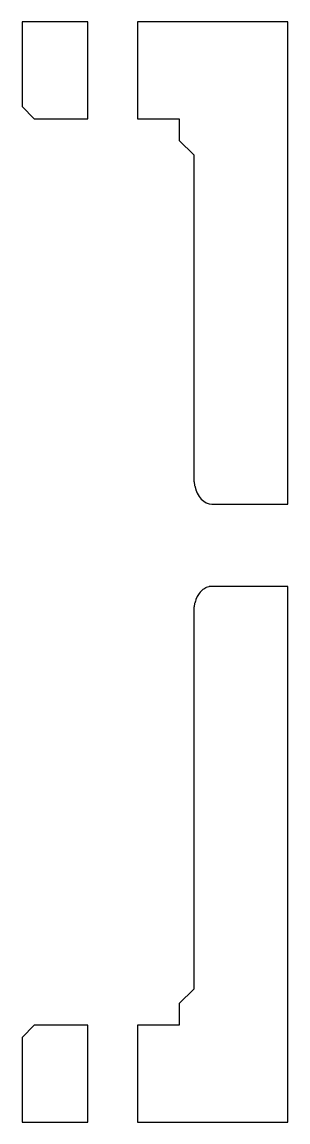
# Model space of a CAD drawing. Header units: metres. Extents: x 0 to 47.5, y 0 to 45.5.
# Drawn here: x 0 to 11, y 0 to 45.5 of the extents above.
import ezdxf

# ---------------------------------------------------------------- set-up
doc = ezdxf.new("R2010")
doc.units = ezdxf.units.M

msp = doc.modelspace()

# ---------------------------------------------------------------- linework, layer by layer
for p, q in [((2.72671, 45.5), (0, 45.5)), ((0, 45.5), (0, 42)), ((2.72671, 41.5), (2.72671, 45.5)), ((11, 45.5), (4.77996, 45.5)), ((4.77996, 45.5), (4.77996, 41.5)), ((11, 25.5538), (11, 45.5)), ((0, 42), (0.5, 41.5)), ((0.5, 41.5), (2.72671, 41.5)), ((4.77996, 41.5), (6.5, 41.5)), ((6.5, 41.5), (6.5, 40.6041)), ((6.5, 40.6041), (7.10409, 40)), ((7.10409, 40), (7.10409, 26.6527)), ((7.10409, 26.6527), (7.1127, 26.4925)), ((7.1127, 26.4925), (7.11332, 26.481)), ((7.11332, 26.481), (7.13929, 26.3227)), ((7.13929, 26.3227), (7.14079, 26.3135)), ((7.14079, 26.3135), (7.18389, 26.1613)), ((7.18389, 26.1613), (7.18583, 26.1545)), ((7.18583, 26.1545), (7.24534, 26.0124)), ((7.24534, 26.0124), (7.24732, 26.0076)), ((7.24732, 26.0076), (7.32203, 25.8796)), ((7.32203, 25.8796), (7.32376, 25.8767)), ((7.32376, 25.8767), (7.41197, 25.7665)), ((7.41197, 25.7665), (7.41325, 25.7649)), ((7.41325, 25.7649), (7.51359, 25.6749)), ((7.51359, 25.6749), (7.62201, 25.6092)), ((7.62201, 25.6092), (7.62232, 25.609)), ((7.62232, 25.609), (7.73319, 25.57)), ((7.73319, 25.57), (7.73651, 25.5688)), ((7.73651, 25.5688), (7.73676, 25.5687)), ((7.73676, 25.5687), (7.85081, 25.5543)), ((7.85081, 25.5543), (7.85409, 25.5538)), ((7.85409, 25.5538), (11, 25.5538)), ((7.32376, 21.8572), (7.27212, 21.7746)), ((7.37124, 21.9125), (7.32376, 21.8572)), ((7.41325, 21.9615), (7.37124, 21.9125)), ((7.48356, 22.0204), (7.41325, 21.9615)), ((7.51359, 22.0455), (7.48356, 22.0204)), ((7.60341, 22.0963), (7.51359, 22.0455)), ((7.62232, 22.107), (7.60341, 22.0963)), ((7.72555, 22.1408), (7.62232, 22.107)), ((7.73676, 22.1445), (7.72555, 22.1408)), ((7.8457, 22.1562), (7.73676, 22.1445)), ((7.85409, 22.1571), (7.8457, 22.1562)), ((11, 22.1571), (7.85409, 22.1571)), ((11, 0), (11, 22.1571)), ((7.13763, 21.445), (7.11332, 21.3238)), ((7.14079, 21.4608), (7.13763, 21.445)), ((7.16845, 21.5407), (7.14079, 21.4608)), ((7.18583, 21.598), (7.16845, 21.5407)), ((7.19163, 21.6109), (7.18583, 21.598)), ((7.24732, 21.735), (7.19163, 21.6109)), ((7.27212, 21.7746), (7.24732, 21.735)), ((7.11054, 21.2816), (7.10409, 21.1834)), ((7.10409, 21.1834), (7.10409, 5.5)), ((7.11332, 21.3238), (7.11054, 21.2816)), ((7.10409, 5.5), (6.5, 4.89591)), ((6.5, 4.89591), (6.5, 4)), ((0.5, 4), (0, 3.5)), ((2.72671, 4), (0.5, 4)), ((2.72671, 0), (2.72671, 4)), ((6.5, 4), (4.77996, 4)), ((4.77996, 4), (4.77996, 0)), ((0, 3.5), (0, 0)), ((0, 0), (2.72671, 0)), ((4.77996, 0), (11, 0))]:
    msp.add_line(p, q)

doc.saveas('drawing.dxf')
